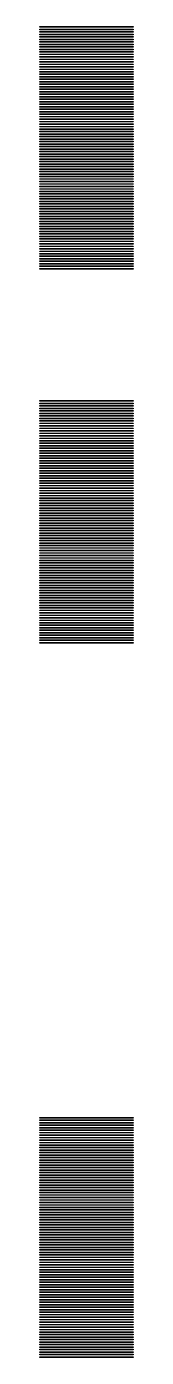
# Model space of a CAD drawing. Extents: x -18 to 83, y -18 to 83.
# Drawn here: x 5.25 to 6.75, y 7.09 to 28.45 of the extents above; entities that cross this region are included whole.
import ezdxf

# ---------------------------------------------------------------- set-up
doc = ezdxf.new("R2010")
doc.units = 0

msp = doc.modelspace()

# ---------------------------------------------------------------- linework, layer by layer
for p, q in [((5.25, 28.435), (5.25, 28.445)), ((5.25, 28.445), (6.75, 28.445)), ((6.75, 28.435), (5.25, 28.435)), ((5.25, 28.395), (5.25, 28.405)), ((5.25, 28.405), (6.75, 28.405)), ((6.75, 28.445), (6.75, 28.435)), ((6.75, 28.405), (6.75, 28.395)), ((6.75, 28.395), (5.25, 28.395)), ((5.25, 28.355), (5.25, 28.365)), ((5.25, 28.365), (6.75, 28.365)), ((6.75, 28.355), (5.25, 28.355)), ((5.25, 28.315), (5.25, 28.325)), ((5.25, 28.325), (6.75, 28.325)), ((6.75, 28.315), (5.25, 28.315)), ((5.25, 28.275), (5.25, 28.285)), ((5.25, 28.285), (6.75, 28.285)), ((6.75, 28.275), (5.25, 28.275)), ((5.25, 28.235), (5.25, 28.245)), ((5.25, 28.245), (6.75, 28.245)), ((6.75, 28.235), (5.25, 28.235)), ((5.25, 28.195), (5.25, 28.205)), ((5.25, 28.205), (6.75, 28.205)), ((6.75, 28.195), (5.25, 28.195)), ((6.75, 28.365), (6.75, 28.355)), ((6.75, 28.325), (6.75, 28.315)), ((6.75, 28.285), (6.75, 28.275)), ((6.75, 28.245), (6.75, 28.235)), ((6.75, 28.205), (6.75, 28.195)), ((5.25, 28.155), (5.25, 28.165)), ((5.25, 28.165), (6.75, 28.165)), ((6.75, 28.155), (5.25, 28.155)), ((5.25, 28.115), (5.25, 28.125)), ((5.25, 28.125), (6.75, 28.125)), ((6.75, 28.115), (5.25, 28.115)), ((5.25, 28.075), (5.25, 28.085)), ((5.25, 28.085), (6.75, 28.085)), ((6.75, 28.075), (5.25, 28.075)), ((5.25, 28.035), (5.25, 28.045)), ((5.25, 28.045), (6.75, 28.045)), ((6.75, 28.035), (5.25, 28.035)), ((5.25, 27.995), (5.25, 28.005)), ((5.25, 28.005), (6.75, 28.005)), ((6.75, 27.995), (5.25, 27.995)), ((6.75, 28.165), (6.75, 28.155)), ((6.75, 28.125), (6.75, 28.115)), ((6.75, 28.085), (6.75, 28.075)), ((6.75, 28.045), (6.75, 28.035)), ((6.75, 28.005), (6.75, 27.995)), ((5.25, 27.955), (5.25, 27.965)), ((5.25, 27.965), (6.75, 27.965)), ((6.75, 27.955), (5.25, 27.955)), ((5.25, 27.915), (5.25, 27.925)), ((5.25, 27.925), (6.75, 27.925)), ((6.75, 27.915), (5.25, 27.915)), ((5.25, 27.875), (5.25, 27.885)), ((5.25, 27.885), (6.75, 27.885)), ((6.75, 27.875), (5.25, 27.875)), ((5.25, 27.835), (5.25, 27.845)), ((5.25, 27.845), (6.75, 27.845)), ((6.75, 27.835), (5.25, 27.835)), ((5.25, 27.795), (5.25, 27.805)), ((5.25, 27.805), (6.75, 27.805)), ((6.75, 27.795), (5.25, 27.795)), ((5.25, 27.755), (5.25, 27.765)), ((5.25, 27.765), (6.75, 27.765)), ((6.75, 27.965), (6.75, 27.955)), ((6.75, 27.925), (6.75, 27.915)), ((6.75, 27.885), (6.75, 27.875)), ((6.75, 27.845), (6.75, 27.835)), ((6.75, 27.805), (6.75, 27.795)), ((6.75, 27.765), (6.75, 27.755)), ((6.75, 27.755), (5.25, 27.755)), ((5.25, 27.715), (5.25, 27.725)), ((5.25, 27.725), (6.75, 27.725)), ((6.75, 27.715), (5.25, 27.715)), ((5.25, 27.675), (5.25, 27.685)), ((5.25, 27.685), (6.75, 27.685)), ((6.75, 27.675), (5.25, 27.675)), ((5.25, 27.635), (5.25, 27.645)), ((5.25, 27.645), (6.75, 27.645)), ((6.75, 27.635), (5.25, 27.635)), ((5.25, 27.595), (5.25, 27.605)), ((5.25, 27.605), (6.75, 27.605)), ((6.75, 27.595), (5.25, 27.595)), ((5.25, 27.555), (5.25, 27.565)), ((5.25, 27.565), (6.75, 27.565)), ((6.75, 27.555), (5.25, 27.555)), ((6.75, 27.725), (6.75, 27.715)), ((6.75, 27.685), (6.75, 27.675)), ((6.75, 27.645), (6.75, 27.635)), ((6.75, 27.605), (6.75, 27.595)), ((6.75, 27.565), (6.75, 27.555)), ((5.25, 27.515), (5.25, 27.525)), ((5.25, 27.525), (6.75, 27.525)), ((6.75, 27.515), (5.25, 27.515)), ((5.25, 27.475), (5.25, 27.485)), ((5.25, 27.485), (6.75, 27.485)), ((6.75, 27.475), (5.25, 27.475)), ((5.25, 27.435), (5.25, 27.445)), ((5.25, 27.445), (6.75, 27.445)), ((6.75, 27.435), (5.25, 27.435)), ((5.25, 27.395), (5.25, 27.405)), ((5.25, 27.405), (6.75, 27.405)), ((6.75, 27.395), (5.25, 27.395)), ((5.25, 27.355), (5.25, 27.365)), ((5.25, 27.365), (6.75, 27.365)), ((6.75, 27.355), (5.25, 27.355)), ((6.75, 27.525), (6.75, 27.515)), ((6.75, 27.485), (6.75, 27.475)), ((6.75, 27.445), (6.75, 27.435)), ((6.75, 27.405), (6.75, 27.395)), ((6.75, 27.365), (6.75, 27.355)), ((5.25, 27.315), (5.25, 27.325)), ((5.25, 27.325), (6.75, 27.325)), ((6.75, 27.315), (5.25, 27.315)), ((5.25, 27.275), (5.25, 27.285)), ((5.25, 27.285), (6.75, 27.285)), ((6.75, 27.275), (5.25, 27.275)), ((5.25, 27.235), (5.25, 27.245)), ((5.25, 27.245), (6.75, 27.245)), ((6.75, 27.235), (5.25, 27.235)), ((5.25, 27.195), (5.25, 27.205)), ((5.25, 27.205), (6.75, 27.205)), ((6.75, 27.195), (5.25, 27.195)), ((5.25, 27.155), (5.25, 27.165)), ((5.25, 27.165), (6.75, 27.165)), ((6.75, 27.155), (5.25, 27.155)), ((5.25, 27.115), (5.25, 27.125)), ((5.25, 27.125), (6.75, 27.125)), ((6.75, 27.115), (5.25, 27.115)), ((6.75, 27.325), (6.75, 27.315)), ((6.75, 27.285), (6.75, 27.275)), ((6.75, 27.245), (6.75, 27.235)), ((6.75, 27.205), (6.75, 27.195)), ((6.75, 27.165), (6.75, 27.155)), ((6.75, 27.125), (6.75, 27.115)), ((5.25, 27.075), (5.25, 27.085)), ((5.25, 27.085), (6.75, 27.085)), ((6.75, 27.075), (5.25, 27.075)), ((5.25, 27.035), (5.25, 27.045)), ((5.25, 27.045), (6.75, 27.045)), ((6.75, 27.035), (5.25, 27.035)), ((5.25, 26.995), (5.25, 27.005)), ((5.25, 27.005), (6.75, 27.005)), ((6.75, 26.995), (5.25, 26.995)), ((5.25, 26.955), (5.25, 26.965)), ((5.25, 26.965), (6.75, 26.965)), ((6.75, 26.955), (5.25, 26.955)), ((5.25, 26.915), (5.25, 26.925)), ((5.25, 26.925), (6.75, 26.925)), ((6.75, 26.915), (5.25, 26.915)), ((6.75, 27.085), (6.75, 27.075)), ((6.75, 27.045), (6.75, 27.035)), ((6.75, 27.005), (6.75, 26.995)), ((6.75, 26.965), (6.75, 26.955)), ((6.75, 26.925), (6.75, 26.915)), ((5.25, 26.875), (5.25, 26.885)), ((5.25, 26.885), (6.75, 26.885)), ((6.75, 26.875), (5.25, 26.875)), ((5.25, 26.835), (5.25, 26.845)), ((5.25, 26.845), (6.75, 26.845)), ((6.75, 26.835), (5.25, 26.835)), ((5.25, 26.795), (5.25, 26.805)), ((5.25, 26.805), (6.75, 26.805)), ((6.75, 26.795), (5.25, 26.795)), ((5.25, 26.755), (5.25, 26.765)), ((5.25, 26.765), (6.75, 26.765)), ((6.75, 26.755), (5.25, 26.755)), ((5.25, 26.715), (5.25, 26.725)), ((5.25, 26.725), (6.75, 26.725)), ((6.75, 26.715), (5.25, 26.715)), ((6.75, 26.885), (6.75, 26.875)), ((6.75, 26.845), (6.75, 26.835)), ((6.75, 26.805), (6.75, 26.795)), ((6.75, 26.765), (6.75, 26.755)), ((6.75, 26.725), (6.75, 26.715)), ((5.25, 26.675), (5.25, 26.685)), ((5.25, 26.685), (6.75, 26.685)), ((6.75, 26.675), (5.25, 26.675)), ((5.25, 26.635), (5.25, 26.645)), ((5.25, 26.645), (6.75, 26.645)), ((6.75, 26.635), (5.25, 26.635)), ((5.25, 26.595), (5.25, 26.605)), ((5.25, 26.605), (6.75, 26.605)), ((6.75, 26.595), (5.25, 26.595)), ((5.25, 26.555), (5.25, 26.565)), ((5.25, 26.565), (6.75, 26.565)), ((6.75, 26.555), (5.25, 26.555)), ((5.25, 26.515), (5.25, 26.525)), ((5.25, 26.525), (6.75, 26.525)), ((6.75, 26.515), (5.25, 26.515)), ((5.25, 26.475), (5.25, 26.485)), ((5.25, 26.485), (6.75, 26.485)), ((6.75, 26.475), (5.25, 26.475)), ((6.75, 26.685), (6.75, 26.675)), ((6.75, 26.645), (6.75, 26.635)), ((6.75, 26.605), (6.75, 26.595)), ((6.75, 26.565), (6.75, 26.555)), ((6.75, 26.525), (6.75, 26.515)), ((6.75, 26.485), (6.75, 26.475)), ((5.25, 26.435), (5.25, 26.445)), ((5.25, 26.445), (6.75, 26.445)), ((6.75, 26.435), (5.25, 26.435)), ((5.25, 26.395), (5.25, 26.405)), ((5.25, 26.405), (6.75, 26.405)), ((6.75, 26.395), (5.25, 26.395)), ((5.25, 26.355), (5.25, 26.365)), ((5.25, 26.365), (6.75, 26.365)), ((6.75, 26.355), (5.25, 26.355)), ((5.25, 26.315), (5.25, 26.325)), ((5.25, 26.325), (6.75, 26.325)), ((6.75, 26.315), (5.25, 26.315)), ((5.25, 26.275), (5.25, 26.285)), ((5.25, 26.285), (6.75, 26.285)), ((6.75, 26.275), (5.25, 26.275)), ((6.75, 26.445), (6.75, 26.435)), ((6.75, 26.405), (6.75, 26.395)), ((6.75, 26.365), (6.75, 26.355)), ((6.75, 26.325), (6.75, 26.315)), ((6.75, 26.285), (6.75, 26.275)), ((5.25, 26.235), (5.25, 26.245)), ((5.25, 26.245), (6.75, 26.245)), ((6.75, 26.235), (5.25, 26.235)), ((5.25, 26.195), (5.25, 26.205)), ((5.25, 26.205), (6.75, 26.205)), ((6.75, 26.195), (5.25, 26.195)), ((5.25, 26.155), (5.25, 26.165)), ((5.25, 26.165), (6.75, 26.165)), ((6.75, 26.155), (5.25, 26.155)), ((5.25, 26.115), (5.25, 26.125)), ((5.25, 26.125), (6.75, 26.125)), ((6.75, 26.115), (5.25, 26.115)), ((5.25, 26.075), (5.25, 26.085)), ((5.25, 26.085), (6.75, 26.085)), ((6.75, 26.075), (5.25, 26.075)), ((6.75, 26.245), (6.75, 26.235)), ((6.75, 26.205), (6.75, 26.195)), ((6.75, 26.165), (6.75, 26.155)), ((6.75, 26.125), (6.75, 26.115)), ((6.75, 26.085), (6.75, 26.075)), ((5.25, 26.035), (5.25, 26.045)), ((5.25, 26.045), (6.75, 26.045)), ((6.75, 26.035), (5.25, 26.035)), ((5.25, 25.995), (5.25, 26.005)), ((5.25, 26.005), (6.75, 26.005)), ((6.75, 25.995), (5.25, 25.995)), ((5.25, 25.955), (5.25, 25.965)), ((5.25, 25.965), (6.75, 25.965)), ((6.75, 25.955), (5.25, 25.955)), ((5.25, 25.915), (5.25, 25.925)), ((5.25, 25.925), (6.75, 25.925)), ((6.75, 25.915), (5.25, 25.915)), ((5.25, 25.875), (5.25, 25.885)), ((5.25, 25.885), (6.75, 25.885)), ((6.75, 25.875), (5.25, 25.875)), ((5.25, 25.835), (5.25, 25.845)), ((5.25, 25.845), (6.75, 25.845)), ((6.75, 25.835), (5.25, 25.835)), ((6.75, 26.045), (6.75, 26.035)), ((6.75, 26.005), (6.75, 25.995)), ((6.75, 25.965), (6.75, 25.955)), ((6.75, 25.925), (6.75, 25.915)), ((6.75, 25.885), (6.75, 25.875)), ((6.75, 25.845), (6.75, 25.835)), ((5.25, 25.795), (5.25, 25.805)), ((5.25, 25.805), (6.75, 25.805)), ((6.75, 25.795), (5.25, 25.795)), ((5.25, 25.755), (5.25, 25.765)), ((5.25, 25.765), (6.75, 25.765)), ((6.75, 25.755), (5.25, 25.755)), ((5.25, 25.715), (5.25, 25.725)), ((5.25, 25.725), (6.75, 25.725)), ((6.75, 25.715), (5.25, 25.715)), ((5.25, 25.675), (5.25, 25.685)), ((5.25, 25.685), (6.75, 25.685)), ((6.75, 25.675), (5.25, 25.675)), ((5.25, 25.635), (5.25, 25.645)), ((5.25, 25.645), (6.75, 25.645)), ((6.75, 25.635), (5.25, 25.635)), ((6.75, 25.805), (6.75, 25.795)), ((6.75, 25.765), (6.75, 25.755)), ((6.75, 25.725), (6.75, 25.715)), ((6.75, 25.685), (6.75, 25.675)), ((6.75, 25.645), (6.75, 25.635)), ((5.25, 25.595), (5.25, 25.605)), ((5.25, 25.605), (6.75, 25.605)), ((6.75, 25.595), (5.25, 25.595)), ((5.25, 25.555), (5.25, 25.565)), ((5.25, 25.565), (6.75, 25.565)), ((6.75, 25.555), (5.25, 25.555)), ((5.25, 25.515), (5.25, 25.525)), ((5.25, 25.525), (6.75, 25.525)), ((6.75, 25.515), (5.25, 25.515)), ((5.25, 25.475), (5.25, 25.485)), ((5.25, 25.485), (6.75, 25.485)), ((6.75, 25.475), (5.25, 25.475)), ((5.25, 25.435), (5.25, 25.445)), ((5.25, 25.445), (6.75, 25.445)), ((6.75, 25.435), (5.25, 25.435)), ((6.75, 25.605), (6.75, 25.595)), ((6.75, 25.565), (6.75, 25.555)), ((6.75, 25.525), (6.75, 25.515)), ((6.75, 25.485), (6.75, 25.475)), ((6.75, 25.445), (6.75, 25.435)), ((5.25, 25.395), (5.25, 25.405)), ((5.25, 25.405), (6.75, 25.405)), ((6.75, 25.395), (5.25, 25.395)), ((5.25, 25.355), (5.25, 25.365)), ((5.25, 25.365), (6.75, 25.365)), ((6.75, 25.355), (5.25, 25.355)), ((5.25, 25.315), (5.25, 25.325)), ((5.25, 25.325), (6.75, 25.325)), ((6.75, 25.315), (5.25, 25.315)), ((5.25, 25.275), (5.25, 25.285)), ((5.25, 25.285), (6.75, 25.285)), ((6.75, 25.275), (5.25, 25.275)), ((5.25, 25.235), (5.25, 25.245)), ((5.25, 25.245), (6.75, 25.245)), ((6.75, 25.235), (5.25, 25.235)), ((5.25, 25.195), (5.25, 25.205)), ((5.25, 25.205), (6.75, 25.205)), ((6.75, 25.195), (5.25, 25.195)), ((6.75, 25.405), (6.75, 25.395)), ((6.75, 25.365), (6.75, 25.355)), ((6.75, 25.325), (6.75, 25.315)), ((6.75, 25.285), (6.75, 25.275)), ((6.75, 25.245), (6.75, 25.235)), ((6.75, 25.205), (6.75, 25.195)), ((5.25, 25.155), (5.25, 25.165)), ((5.25, 25.165), (6.75, 25.165)), ((6.75, 25.155), (5.25, 25.155)), ((5.25, 25.115), (5.25, 25.125)), ((5.25, 25.125), (6.75, 25.125)), ((6.75, 25.115), (5.25, 25.115)), ((5.25, 25.075), (5.25, 25.085)), ((5.25, 25.085), (6.75, 25.085)), ((6.75, 25.075), (5.25, 25.075)), ((5.25, 25.035), (5.25, 25.045)), ((5.25, 25.045), (6.75, 25.045)), ((6.75, 25.035), (5.25, 25.035)), ((5.25, 24.995), (5.25, 25.005)), ((5.25, 25.005), (6.75, 25.005)), ((6.75, 24.995), (5.25, 24.995)), ((6.75, 25.165), (6.75, 25.155)), ((6.75, 25.125), (6.75, 25.115)), ((6.75, 25.085), (6.75, 25.075)), ((6.75, 25.045), (6.75, 25.035)), ((6.75, 25.005), (6.75, 24.995)), ((5.25, 24.955), (5.25, 24.965)), ((5.25, 24.965), (6.75, 24.965)), ((6.75, 24.955), (5.25, 24.955)), ((5.25, 24.915), (5.25, 24.925)), ((5.25, 24.925), (6.75, 24.925)), ((6.75, 24.915), (5.25, 24.915)), ((5.25, 24.875), (5.25, 24.885)), ((5.25, 24.885), (6.75, 24.885)), ((6.75, 24.875), (5.25, 24.875)), ((5.25, 24.835), (5.25, 24.845)), ((5.25, 24.845), (6.75, 24.845)), ((6.75, 24.835), (5.25, 24.835)), ((5.25, 24.795), (5.25, 24.805)), ((5.25, 24.805), (6.75, 24.805)), ((6.75, 24.795), (5.25, 24.795)), ((6.75, 24.965), (6.75, 24.955)), ((6.75, 24.925), (6.75, 24.915)), ((6.75, 24.885), (6.75, 24.875)), ((6.75, 24.845), (6.75, 24.835)), ((6.75, 24.805), (6.75, 24.795)), ((5.25, 24.755), (5.25, 24.765)), ((5.25, 24.765), (6.75, 24.765)), ((6.75, 24.755), (5.25, 24.755)), ((5.25, 24.715), (5.25, 24.725)), ((5.25, 24.725), (6.75, 24.725)), ((6.75, 24.715), (5.25, 24.715)), ((5.25, 24.675), (5.25, 24.685)), ((5.25, 24.685), (6.75, 24.685)), ((6.75, 24.675), (5.25, 24.675)), ((5.25, 24.635), (5.25, 24.645)), ((5.25, 24.645), (6.75, 24.645)), ((6.75, 24.635), (5.25, 24.635)), ((5.25, 24.595), (5.25, 24.605)), ((5.25, 24.605), (6.75, 24.605)), ((6.75, 24.595), (5.25, 24.595)), ((5.25, 24.555), (5.25, 24.565)), ((5.25, 24.565), (6.75, 24.565)), ((6.75, 24.555), (5.25, 24.555)), ((6.75, 24.765), (6.75, 24.755)), ((6.75, 24.725), (6.75, 24.715)), ((6.75, 24.685), (6.75, 24.675)), ((6.75, 24.645), (6.75, 24.635)), ((6.75, 24.605), (6.75, 24.595)), ((6.75, 24.565), (6.75, 24.555)), ((5.25, 22.435), (5.25, 22.445)), ((5.25, 22.445), (6.75, 22.445)), ((6.75, 22.435), (5.25, 22.435)), ((6.75, 22.445), (6.75, 22.435)), ((5.25, 22.395), (5.25, 22.405)), ((5.25, 22.405), (6.75, 22.405)), ((6.75, 22.395), (5.25, 22.395)), ((5.25, 22.355), (5.25, 22.365)), ((5.25, 22.365), (6.75, 22.365)), ((6.75, 22.355), (5.25, 22.355)), ((5.25, 22.315), (5.25, 22.325)), ((5.25, 22.325), (6.75, 22.325)), ((6.75, 22.315), (5.25, 22.315)), ((5.25, 22.275), (5.25, 22.285)), ((5.25, 22.285), (6.75, 22.285)), ((6.75, 22.275), (5.25, 22.275)), ((5.25, 22.235), (5.25, 22.245)), ((5.25, 22.245), (6.75, 22.245)), ((6.75, 22.235), (5.25, 22.235)), ((5.25, 22.195), (5.25, 22.205)), ((5.25, 22.205), (6.75, 22.205)), ((6.75, 22.405), (6.75, 22.395)), ((6.75, 22.365), (6.75, 22.355)), ((6.75, 22.325), (6.75, 22.315)), ((6.75, 22.285), (6.75, 22.275)), ((6.75, 22.245), (6.75, 22.235)), ((6.75, 22.205), (6.75, 22.195)), ((6.75, 22.195), (5.25, 22.195)), ((5.25, 22.155), (5.25, 22.165)), ((5.25, 22.165), (6.75, 22.165)), ((6.75, 22.155), (5.25, 22.155)), ((5.25, 22.115), (5.25, 22.125)), ((5.25, 22.125), (6.75, 22.125)), ((6.75, 22.115), (5.25, 22.115)), ((5.25, 22.075), (5.25, 22.085)), ((5.25, 22.085), (6.75, 22.085)), ((6.75, 22.075), (5.25, 22.075)), ((5.25, 22.035), (5.25, 22.045)), ((5.25, 22.045), (6.75, 22.045)), ((6.75, 22.035), (5.25, 22.035)), ((5.25, 21.995), (5.25, 22.005)), ((5.25, 22.005), (6.75, 22.005)), ((6.75, 21.995), (5.25, 21.995)), ((6.75, 22.165), (6.75, 22.155)), ((6.75, 22.125), (6.75, 22.115)), ((6.75, 22.085), (6.75, 22.075)), ((6.75, 22.045), (6.75, 22.035)), ((6.75, 22.005), (6.75, 21.995)), ((5.25, 21.955), (5.25, 21.965)), ((5.25, 21.965), (6.75, 21.965)), ((6.75, 21.955), (5.25, 21.955)), ((5.25, 21.915), (5.25, 21.925)), ((5.25, 21.925), (6.75, 21.925)), ((6.75, 21.915), (5.25, 21.915)), ((5.25, 21.875), (5.25, 21.885)), ((5.25, 21.885), (6.75, 21.885)), ((6.75, 21.875), (5.25, 21.875)), ((5.25, 21.835), (5.25, 21.845)), ((5.25, 21.845), (6.75, 21.845)), ((6.75, 21.835), (5.25, 21.835)), ((5.25, 21.795), (5.25, 21.805)), ((5.25, 21.805), (6.75, 21.805)), ((6.75, 21.795), (5.25, 21.795)), ((6.75, 21.965), (6.75, 21.955)), ((6.75, 21.925), (6.75, 21.915)), ((6.75, 21.885), (6.75, 21.875)), ((6.75, 21.845), (6.75, 21.835)), ((6.75, 21.805), (6.75, 21.795)), ((5.25, 21.755), (5.25, 21.765)), ((5.25, 21.765), (6.75, 21.765)), ((6.75, 21.755), (5.25, 21.755)), ((5.25, 21.715), (5.25, 21.725)), ((5.25, 21.725), (6.75, 21.725)), ((6.75, 21.715), (5.25, 21.715)), ((5.25, 21.675), (5.25, 21.685)), ((5.25, 21.685), (6.75, 21.685)), ((6.75, 21.675), (5.25, 21.675)), ((5.25, 21.635), (5.25, 21.645)), ((5.25, 21.645), (6.75, 21.645)), ((6.75, 21.635), (5.25, 21.635)), ((5.25, 21.595), (5.25, 21.605)), ((5.25, 21.605), (6.75, 21.605)), ((6.75, 21.595), (5.25, 21.595)), ((5.25, 21.555), (5.25, 21.565)), ((5.25, 21.565), (6.75, 21.565)), ((6.75, 21.765), (6.75, 21.755)), ((6.75, 21.725), (6.75, 21.715)), ((6.75, 21.685), (6.75, 21.675)), ((6.75, 21.645), (6.75, 21.635)), ((6.75, 21.605), (6.75, 21.595)), ((6.75, 21.565), (6.75, 21.555)), ((6.75, 21.555), (5.25, 21.555)), ((5.25, 21.515), (5.25, 21.525)), ((5.25, 21.525), (6.75, 21.525)), ((6.75, 21.515), (5.25, 21.515)), ((5.25, 21.475), (5.25, 21.485)), ((5.25, 21.485), (6.75, 21.485)), ((6.75, 21.475), (5.25, 21.475)), ((5.25, 21.435), (5.25, 21.445)), ((5.25, 21.445), (6.75, 21.445)), ((6.75, 21.435), (5.25, 21.435)), ((5.25, 21.395), (5.25, 21.405)), ((5.25, 21.405), (6.75, 21.405)), ((6.75, 21.395), (5.25, 21.395)), ((5.25, 21.355), (5.25, 21.365)), ((5.25, 21.365), (6.75, 21.365)), ((6.75, 21.355), (5.25, 21.355)), ((6.75, 21.525), (6.75, 21.515)), ((6.75, 21.485), (6.75, 21.475)), ((6.75, 21.445), (6.75, 21.435)), ((6.75, 21.405), (6.75, 21.395)), ((6.75, 21.365), (6.75, 21.355)), ((5.25, 21.315), (5.25, 21.325)), ((5.25, 21.325), (6.75, 21.325)), ((6.75, 21.315), (5.25, 21.315)), ((5.25, 21.275), (5.25, 21.285)), ((5.25, 21.285), (6.75, 21.285)), ((6.75, 21.275), (5.25, 21.275)), ((5.25, 21.235), (5.25, 21.245)), ((5.25, 21.245), (6.75, 21.245)), ((6.75, 21.235), (5.25, 21.235)), ((5.25, 21.195), (5.25, 21.205)), ((5.25, 21.205), (6.75, 21.205)), ((6.75, 21.195), (5.25, 21.195)), ((5.25, 21.155), (5.25, 21.165)), ((5.25, 21.165), (6.75, 21.165)), ((6.75, 21.155), (5.25, 21.155)), ((6.75, 21.325), (6.75, 21.315)), ((6.75, 21.285), (6.75, 21.275)), ((6.75, 21.245), (6.75, 21.235)), ((6.75, 21.205), (6.75, 21.195)), ((6.75, 21.165), (6.75, 21.155)), ((5.25, 21.115), (5.25, 21.125)), ((5.25, 21.125), (6.75, 21.125)), ((6.75, 21.115), (5.25, 21.115)), ((5.25, 21.075), (5.25, 21.085)), ((5.25, 21.085), (6.75, 21.085)), ((6.75, 21.075), (5.25, 21.075)), ((5.25, 21.035), (5.25, 21.045)), ((5.25, 21.045), (6.75, 21.045)), ((6.75, 21.035), (5.25, 21.035)), ((5.25, 20.995), (5.25, 21.005)), ((5.25, 21.005), (6.75, 21.005)), ((6.75, 20.995), (5.25, 20.995)), ((5.25, 20.955), (5.25, 20.965)), ((5.25, 20.965), (6.75, 20.965)), ((6.75, 20.955), (5.25, 20.955)), ((5.25, 20.915), (5.25, 20.925)), ((5.25, 20.925), (6.75, 20.925)), ((6.75, 21.125), (6.75, 21.115)), ((6.75, 21.085), (6.75, 21.075)), ((6.75, 21.045), (6.75, 21.035)), ((6.75, 21.005), (6.75, 20.995)), ((6.75, 20.965), (6.75, 20.955)), ((6.75, 20.925), (6.75, 20.915)), ((6.75, 20.915), (5.25, 20.915)), ((5.25, 20.875), (5.25, 20.885)), ((5.25, 20.885), (6.75, 20.885)), ((6.75, 20.875), (5.25, 20.875)), ((5.25, 20.835), (5.25, 20.845)), ((5.25, 20.845), (6.75, 20.845)), ((6.75, 20.835), (5.25, 20.835)), ((5.25, 20.795), (5.25, 20.805)), ((5.25, 20.805), (6.75, 20.805)), ((6.75, 20.795), (5.25, 20.795)), ((5.25, 20.755), (5.25, 20.765)), ((5.25, 20.765), (6.75, 20.765)), ((6.75, 20.755), (5.25, 20.755)), ((5.25, 20.715), (5.25, 20.725)), ((5.25, 20.725), (6.75, 20.725)), ((6.75, 20.715), (5.25, 20.715)), ((6.75, 20.885), (6.75, 20.875)), ((6.75, 20.845), (6.75, 20.835)), ((6.75, 20.805), (6.75, 20.795)), ((6.75, 20.765), (6.75, 20.755)), ((6.75, 20.725), (6.75, 20.715)), ((5.25, 20.675), (5.25, 20.685)), ((5.25, 20.685), (6.75, 20.685)), ((6.75, 20.675), (5.25, 20.675)), ((5.25, 20.635), (5.25, 20.645)), ((5.25, 20.645), (6.75, 20.645)), ((6.75, 20.635), (5.25, 20.635)), ((5.25, 20.595), (5.25, 20.605)), ((5.25, 20.605), (6.75, 20.605)), ((6.75, 20.595), (5.25, 20.595)), ((5.25, 20.555), (5.25, 20.565)), ((5.25, 20.565), (6.75, 20.565)), ((6.75, 20.555), (5.25, 20.555)), ((5.25, 20.515), (5.25, 20.525)), ((5.25, 20.525), (6.75, 20.525)), ((6.75, 20.515), (5.25, 20.515)), ((6.75, 20.685), (6.75, 20.675)), ((6.75, 20.645), (6.75, 20.635)), ((6.75, 20.605), (6.75, 20.595)), ((6.75, 20.565), (6.75, 20.555)), ((6.75, 20.525), (6.75, 20.515)), ((5.25, 20.475), (5.25, 20.485)), ((5.25, 20.485), (6.75, 20.485)), ((6.75, 20.475), (5.25, 20.475)), ((5.25, 20.435), (5.25, 20.445)), ((5.25, 20.445), (6.75, 20.445)), ((6.75, 20.435), (5.25, 20.435)), ((5.25, 20.395), (5.25, 20.405)), ((5.25, 20.405), (6.75, 20.405)), ((6.75, 20.395), (5.25, 20.395)), ((5.25, 20.355), (5.25, 20.365)), ((5.25, 20.365), (6.75, 20.365)), ((6.75, 20.355), (5.25, 20.355)), ((5.25, 20.315), (5.25, 20.325)), ((5.25, 20.325), (6.75, 20.325)), ((6.75, 20.315), (5.25, 20.315)), ((5.25, 20.275), (5.25, 20.285)), ((5.25, 20.285), (6.75, 20.285)), ((6.75, 20.485), (6.75, 20.475)), ((6.75, 20.445), (6.75, 20.435)), ((6.75, 20.405), (6.75, 20.395)), ((6.75, 20.365), (6.75, 20.355)), ((6.75, 20.325), (6.75, 20.315)), ((6.75, 20.285), (6.75, 20.275)), ((6.75, 20.275), (5.25, 20.275)), ((5.25, 20.235), (5.25, 20.245)), ((5.25, 20.245), (6.75, 20.245)), ((6.75, 20.235), (5.25, 20.235)), ((5.25, 20.195), (5.25, 20.205)), ((5.25, 20.205), (6.75, 20.205)), ((6.75, 20.195), (5.25, 20.195)), ((5.25, 20.155), (5.25, 20.165)), ((5.25, 20.165), (6.75, 20.165)), ((6.75, 20.155), (5.25, 20.155)), ((5.25, 20.115), (5.25, 20.125)), ((5.25, 20.125), (6.75, 20.125)), ((6.75, 20.115), (5.25, 20.115)), ((5.25, 20.075), (5.25, 20.085)), ((5.25, 20.085), (6.75, 20.085)), ((6.75, 20.075), (5.25, 20.075)), ((6.75, 20.245), (6.75, 20.235)), ((6.75, 20.205), (6.75, 20.195)), ((6.75, 20.165), (6.75, 20.155)), ((6.75, 20.125), (6.75, 20.115)), ((6.75, 20.085), (6.75, 20.075)), ((5.25, 20.035), (5.25, 20.045)), ((5.25, 20.045), (6.75, 20.045)), ((6.75, 20.035), (5.25, 20.035)), ((5.25, 19.995), (5.25, 20.005)), ((5.25, 20.005), (6.75, 20.005)), ((6.75, 19.995), (5.25, 19.995)), ((5.25, 19.955), (5.25, 19.965)), ((5.25, 19.965), (6.75, 19.965)), ((6.75, 19.955), (5.25, 19.955)), ((5.25, 19.915), (5.25, 19.925)), ((5.25, 19.925), (6.75, 19.925)), ((6.75, 19.915), (5.25, 19.915)), ((5.25, 19.875), (5.25, 19.885)), ((5.25, 19.885), (6.75, 19.885)), ((6.75, 19.875), (5.25, 19.875)), ((6.75, 20.045), (6.75, 20.035)), ((6.75, 20.005), (6.75, 19.995)), ((6.75, 19.965), (6.75, 19.955)), ((6.75, 19.925), (6.75, 19.915)), ((6.75, 19.885), (6.75, 19.875)), ((5.25, 19.835), (5.25, 19.845)), ((5.25, 19.845), (6.75, 19.845)), ((6.75, 19.835), (5.25, 19.835)), ((5.25, 19.795), (5.25, 19.805)), ((5.25, 19.805), (6.75, 19.805)), ((6.75, 19.795), (5.25, 19.795)), ((5.25, 19.755), (5.25, 19.765)), ((5.25, 19.765), (6.75, 19.765)), ((6.75, 19.755), (5.25, 19.755)), ((5.25, 19.715), (5.25, 19.725)), ((5.25, 19.725), (6.75, 19.725)), ((6.75, 19.715), (5.25, 19.715)), ((5.25, 19.675), (5.25, 19.685)), ((5.25, 19.685), (6.75, 19.685)), ((6.75, 19.675), (5.25, 19.675)), ((5.25, 19.635), (5.25, 19.645)), ((5.25, 19.645), (6.75, 19.645)), ((6.75, 19.845), (6.75, 19.835)), ((6.75, 19.805), (6.75, 19.795)), ((6.75, 19.765), (6.75, 19.755)), ((6.75, 19.725), (6.75, 19.715)), ((6.75, 19.685), (6.75, 19.675)), ((6.75, 19.645), (6.75, 19.635)), ((6.75, 19.635), (5.25, 19.635)), ((5.25, 19.595), (5.25, 19.605)), ((5.25, 19.605), (6.75, 19.605)), ((6.75, 19.595), (5.25, 19.595)), ((5.25, 19.555), (5.25, 19.565)), ((5.25, 19.565), (6.75, 19.565)), ((6.75, 19.555), (5.25, 19.555)), ((5.25, 19.515), (5.25, 19.525)), ((5.25, 19.525), (6.75, 19.525)), ((6.75, 19.515), (5.25, 19.515)), ((5.25, 19.475), (5.25, 19.485)), ((5.25, 19.485), (6.75, 19.485)), ((6.75, 19.475), (5.25, 19.475)), ((5.25, 19.435), (5.25, 19.445)), ((5.25, 19.445), (6.75, 19.445)), ((6.75, 19.435), (5.25, 19.435)), ((6.75, 19.605), (6.75, 19.595)), ((6.75, 19.565), (6.75, 19.555)), ((6.75, 19.525), (6.75, 19.515)), ((6.75, 19.485), (6.75, 19.475)), ((6.75, 19.445), (6.75, 19.435)), ((5.25, 19.395), (5.25, 19.405)), ((5.25, 19.405), (6.75, 19.405)), ((6.75, 19.395), (5.25, 19.395)), ((5.25, 19.355), (5.25, 19.365)), ((5.25, 19.365), (6.75, 19.365)), ((6.75, 19.355), (5.25, 19.355)), ((5.25, 19.315), (5.25, 19.325)), ((5.25, 19.325), (6.75, 19.325)), ((6.75, 19.315), (5.25, 19.315)), ((5.25, 19.275), (5.25, 19.285)), ((5.25, 19.285), (6.75, 19.285)), ((6.75, 19.275), (5.25, 19.275)), ((5.25, 19.235), (5.25, 19.245)), ((5.25, 19.245), (6.75, 19.245)), ((6.75, 19.235), (5.25, 19.235)), ((6.75, 19.405), (6.75, 19.395)), ((6.75, 19.365), (6.75, 19.355)), ((6.75, 19.325), (6.75, 19.315)), ((6.75, 19.285), (6.75, 19.275)), ((6.75, 19.245), (6.75, 19.235)), ((5.25, 19.195), (5.25, 19.205)), ((5.25, 19.205), (6.75, 19.205)), ((6.75, 19.195), (5.25, 19.195)), ((5.25, 19.155), (5.25, 19.165)), ((5.25, 19.165), (6.75, 19.165)), ((6.75, 19.155), (5.25, 19.155)), ((5.25, 19.115), (5.25, 19.125)), ((5.25, 19.125), (6.75, 19.125)), ((6.75, 19.115), (5.25, 19.115)), ((5.25, 19.075), (5.25, 19.085)), ((5.25, 19.085), (6.75, 19.085)), ((6.75, 19.075), (5.25, 19.075)), ((5.25, 19.035), (5.25, 19.045)), ((5.25, 19.045), (6.75, 19.045)), ((6.75, 19.035), (5.25, 19.035)), ((5.25, 18.995), (5.25, 19.005)), ((5.25, 19.005), (6.75, 19.005)), ((6.75, 19.205), (6.75, 19.195)), ((6.75, 19.165), (6.75, 19.155)), ((6.75, 19.125), (6.75, 19.115)), ((6.75, 19.085), (6.75, 19.075)), ((6.75, 19.045), (6.75, 19.035)), ((6.75, 19.005), (6.75, 18.995)), ((6.75, 18.995), (5.25, 18.995)), ((5.25, 18.955), (5.25, 18.965)), ((5.25, 18.965), (6.75, 18.965)), ((6.75, 18.955), (5.25, 18.955)), ((5.25, 18.915), (5.25, 18.925)), ((5.25, 18.925), (6.75, 18.925)), ((6.75, 18.915), (5.25, 18.915)), ((5.25, 18.875), (5.25, 18.885)), ((5.25, 18.885), (6.75, 18.885)), ((6.75, 18.875), (5.25, 18.875)), ((5.25, 18.835), (5.25, 18.845)), ((5.25, 18.845), (6.75, 18.845)), ((6.75, 18.835), (5.25, 18.835)), ((5.25, 18.795), (5.25, 18.805)), ((5.25, 18.805), (6.75, 18.805)), ((6.75, 18.795), (5.25, 18.795)), ((6.75, 18.965), (6.75, 18.955)), ((6.75, 18.925), (6.75, 18.915)), ((6.75, 18.885), (6.75, 18.875)), ((6.75, 18.845), (6.75, 18.835)), ((6.75, 18.805), (6.75, 18.795)), ((5.25, 18.755), (5.25, 18.765)), ((5.25, 18.765), (6.75, 18.765)), ((6.75, 18.755), (5.25, 18.755)), ((5.25, 18.715), (5.25, 18.725)), ((5.25, 18.725), (6.75, 18.725)), ((6.75, 18.715), (5.25, 18.715)), ((5.25, 18.675), (5.25, 18.685)), ((5.25, 18.685), (6.75, 18.685)), ((6.75, 18.675), (5.25, 18.675)), ((5.25, 18.635), (5.25, 18.645)), ((5.25, 18.645), (6.75, 18.645)), ((6.75, 18.635), (5.25, 18.635)), ((5.25, 18.595), (5.25, 18.605)), ((5.25, 18.605), (6.75, 18.605)), ((6.75, 18.595), (5.25, 18.595)), ((6.75, 18.765), (6.75, 18.755)), ((6.75, 18.725), (6.75, 18.715)), ((6.75, 18.685), (6.75, 18.675)), ((6.75, 18.645), (6.75, 18.635)), ((6.75, 18.605), (6.75, 18.595)), ((5.25, 18.555), (5.25, 18.565)), ((5.25, 18.565), (6.75, 18.565)), ((6.75, 18.555), (5.25, 18.555)), ((6.75, 18.565), (6.75, 18.555)), ((5.25, 10.935), (5.25, 10.945)), ((5.25, 10.945), (6.75, 10.945)), ((6.75, 10.935), (5.25, 10.935)), ((5.25, 10.895), (5.25, 10.905)), ((5.25, 10.905), (6.75, 10.905)), ((6.75, 10.895), (5.25, 10.895)), ((6.75, 10.945), (6.75, 10.935)), ((6.75, 10.905), (6.75, 10.895)), ((5.25, 10.855), (5.25, 10.865)), ((5.25, 10.865), (6.75, 10.865)), ((6.75, 10.855), (5.25, 10.855)), ((5.25, 10.815), (5.25, 10.825)), ((5.25, 10.825), (6.75, 10.825)), ((6.75, 10.815), (5.25, 10.815)), ((5.25, 10.775), (5.25, 10.785)), ((5.25, 10.785), (6.75, 10.785)), ((6.75, 10.775), (5.25, 10.775)), ((5.25, 10.735), (5.25, 10.745)), ((5.25, 10.745), (6.75, 10.745)), ((6.75, 10.735), (5.25, 10.735)), ((5.25, 10.695), (5.25, 10.705)), ((5.25, 10.705), (6.75, 10.705)), ((6.75, 10.695), (5.25, 10.695)), ((6.75, 10.865), (6.75, 10.855)), ((6.75, 10.825), (6.75, 10.815)), ((6.75, 10.785), (6.75, 10.775)), ((6.75, 10.745), (6.75, 10.735)), ((6.75, 10.705), (6.75, 10.695)), ((5.25, 10.655), (5.25, 10.665)), ((5.25, 10.665), (6.75, 10.665)), ((6.75, 10.655), (5.25, 10.655)), ((5.25, 10.615), (5.25, 10.625)), ((5.25, 10.625), (6.75, 10.625)), ((6.75, 10.615), (5.25, 10.615)), ((5.25, 10.575), (5.25, 10.585)), ((5.25, 10.585), (6.75, 10.585)), ((6.75, 10.575), (5.25, 10.575)), ((5.25, 10.535), (5.25, 10.545)), ((5.25, 10.545), (6.75, 10.545)), ((6.75, 10.535), (5.25, 10.535)), ((5.25, 10.495), (5.25, 10.505)), ((5.25, 10.505), (6.75, 10.505)), ((6.75, 10.495), (5.25, 10.495)), ((5.25, 10.455), (5.25, 10.465)), ((5.25, 10.465), (6.75, 10.465)), ((6.75, 10.665), (6.75, 10.655)), ((6.75, 10.625), (6.75, 10.615)), ((6.75, 10.585), (6.75, 10.575)), ((6.75, 10.545), (6.75, 10.535)), ((6.75, 10.505), (6.75, 10.495)), ((6.75, 10.465), (6.75, 10.455)), ((6.75, 10.455), (5.25, 10.455)), ((5.25, 10.415), (5.25, 10.425)), ((5.25, 10.425), (6.75, 10.425)), ((6.75, 10.415), (5.25, 10.415)), ((5.25, 10.375), (5.25, 10.385)), ((5.25, 10.385), (6.75, 10.385)), ((6.75, 10.375), (5.25, 10.375)), ((5.25, 10.335), (5.25, 10.345)), ((5.25, 10.345), (6.75, 10.345)), ((6.75, 10.335), (5.25, 10.335)), ((5.25, 10.295), (5.25, 10.305)), ((5.25, 10.305), (6.75, 10.305)), ((6.75, 10.295), (5.25, 10.295)), ((5.25, 10.255), (5.25, 10.265)), ((5.25, 10.265), (6.75, 10.265)), ((6.75, 10.255), (5.25, 10.255)), ((6.75, 10.425), (6.75, 10.415)), ((6.75, 10.385), (6.75, 10.375)), ((6.75, 10.345), (6.75, 10.335)), ((6.75, 10.305), (6.75, 10.295)), ((6.75, 10.265), (6.75, 10.255)), ((5.25, 10.215), (5.25, 10.225)), ((5.25, 10.225), (6.75, 10.225)), ((6.75, 10.215), (5.25, 10.215)), ((5.25, 10.175), (5.25, 10.185)), ((5.25, 10.185), (6.75, 10.185)), ((6.75, 10.175), (5.25, 10.175)), ((5.25, 10.135), (5.25, 10.145)), ((5.25, 10.145), (6.75, 10.145)), ((6.75, 10.135), (5.25, 10.135)), ((5.25, 10.095), (5.25, 10.105)), ((5.25, 10.105), (6.75, 10.105)), ((6.75, 10.095), (5.25, 10.095)), ((5.25, 10.055), (5.25, 10.065)), ((5.25, 10.065), (6.75, 10.065)), ((6.75, 10.055), (5.25, 10.055)), ((6.75, 10.225), (6.75, 10.215)), ((6.75, 10.185), (6.75, 10.175)), ((6.75, 10.145), (6.75, 10.135)), ((6.75, 10.105), (6.75, 10.095)), ((6.75, 10.065), (6.75, 10.055)), ((5.25, 10.015), (5.25, 10.025)), ((5.25, 10.025), (6.75, 10.025)), ((6.75, 10.015), (5.25, 10.015)), ((5.25, 9.97499), (5.25, 9.98499)), ((5.25, 9.98499), (6.75, 9.98499)), ((6.75, 9.97499), (5.25, 9.97499)), ((5.25, 9.935), (5.25, 9.94499)), ((5.25, 9.94499), (6.75, 9.94499)), ((6.75, 9.935), (5.25, 9.935)), ((5.25, 9.89499), (5.25, 9.905)), ((5.25, 9.905), (6.75, 9.905)), ((6.75, 9.89499), (5.25, 9.89499)), ((5.25, 9.855), (5.25, 9.86499)), ((5.25, 9.86499), (6.75, 9.86499)), ((6.75, 9.855), (5.25, 9.855)), ((5.25, 9.81499), (5.25, 9.825)), ((5.25, 9.825), (6.75, 9.825)), ((6.75, 10.025), (6.75, 10.015)), ((6.75, 9.98499), (6.75, 9.97499)), ((6.75, 9.94499), (6.75, 9.935)), ((6.75, 9.905), (6.75, 9.89499)), ((6.75, 9.86499), (6.75, 9.855)), ((6.75, 9.825), (6.75, 9.81499)), ((6.75, 9.81499), (5.25, 9.81499)), ((5.25, 9.77499), (5.25, 9.78499)), ((5.25, 9.78499), (6.75, 9.78499)), ((6.75, 9.77499), (5.25, 9.77499)), ((5.25, 9.73499), (5.25, 9.745)), ((5.25, 9.745), (6.75, 9.745)), ((6.75, 9.73499), (5.25, 9.73499)), ((5.25, 9.69499), (5.25, 9.70499)), ((5.25, 9.70499), (6.75, 9.70499)), ((6.75, 9.69499), (5.25, 9.69499)), ((5.25, 9.655), (5.25, 9.66499)), ((5.25, 9.66499), (6.75, 9.66499)), ((6.75, 9.655), (5.25, 9.655)), ((5.25, 9.61499), (5.25, 9.625)), ((5.25, 9.625), (6.75, 9.625)), ((6.75, 9.61499), (5.25, 9.61499)), ((6.75, 9.78499), (6.75, 9.77499)), ((6.75, 9.745), (6.75, 9.73499)), ((6.75, 9.70499), (6.75, 9.69499)), ((6.75, 9.66499), (6.75, 9.655)), ((6.75, 9.625), (6.75, 9.61499)), ((5.25, 9.575), (5.25, 9.58499)), ((5.25, 9.58499), (6.75, 9.58499)), ((6.75, 9.575), (5.25, 9.575)), ((5.25, 9.53499), (5.25, 9.545)), ((5.25, 9.545), (6.75, 9.545)), ((6.75, 9.53499), (5.25, 9.53499)), ((5.25, 9.495), (5.25, 9.50499)), ((5.25, 9.50499), (6.75, 9.50499)), ((6.75, 9.495), (5.25, 9.495)), ((5.25, 9.45499), (5.25, 9.465)), ((5.25, 9.465), (6.75, 9.465)), ((6.75, 9.45499), (5.25, 9.45499)), ((5.25, 9.41499), (5.25, 9.42499)), ((5.25, 9.42499), (6.75, 9.42499)), ((6.75, 9.41499), (5.25, 9.41499)), ((6.75, 9.58499), (6.75, 9.575)), ((6.75, 9.545), (6.75, 9.53499)), ((6.75, 9.50499), (6.75, 9.495)), ((6.75, 9.465), (6.75, 9.45499)), ((6.75, 9.42499), (6.75, 9.41499)), ((5.25, 9.375), (5.25, 9.38499)), ((5.25, 9.38499), (6.75, 9.38499)), ((6.75, 9.375), (5.25, 9.375)), ((5.25, 9.33499), (5.25, 9.34499)), ((5.25, 9.34499), (6.75, 9.34499)), ((6.75, 9.33499), (5.25, 9.33499)), ((5.25, 9.295), (5.25, 9.30499)), ((5.25, 9.30499), (6.75, 9.30499)), ((6.75, 9.295), (5.25, 9.295)), ((5.25, 9.25499), (5.25, 9.265)), ((5.25, 9.265), (6.75, 9.265)), ((6.75, 9.25499), (5.25, 9.25499)), ((5.25, 9.215), (5.25, 9.22499)), ((5.25, 9.22499), (6.75, 9.22499)), ((6.75, 9.215), (5.25, 9.215)), ((5.25, 9.17499), (5.25, 9.185)), ((5.25, 9.185), (6.75, 9.185)), ((6.75, 9.38499), (6.75, 9.375)), ((6.75, 9.34499), (6.75, 9.33499)), ((6.75, 9.30499), (6.75, 9.295)), ((6.75, 9.265), (6.75, 9.25499)), ((6.75, 9.22499), (6.75, 9.215)), ((6.75, 9.185), (6.75, 9.17499)), ((6.75, 9.17499), (5.25, 9.17499)), ((5.25, 9.13499), (5.25, 9.14499)), ((5.25, 9.14499), (6.75, 9.14499)), ((6.75, 9.13499), (5.25, 9.13499)), ((5.25, 9.09499), (5.25, 9.105)), ((5.25, 9.105), (6.75, 9.105)), ((6.75, 9.09499), (5.25, 9.09499)), ((5.25, 9.05499), (5.25, 9.06499)), ((5.25, 9.06499), (6.75, 9.06499)), ((6.75, 9.05499), (5.25, 9.05499)), ((5.25, 9.015), (5.25, 9.02499)), ((5.25, 9.02499), (6.75, 9.02499)), ((6.75, 9.015), (5.25, 9.015)), ((5.25, 8.97501), (5.25, 8.985)), ((5.25, 8.985), (6.75, 8.985)), ((6.75, 8.97501), (5.25, 8.97501)), ((6.75, 9.14499), (6.75, 9.13499)), ((6.75, 9.105), (6.75, 9.09499)), ((6.75, 9.06499), (6.75, 9.05499)), ((6.75, 9.02499), (6.75, 9.015)), ((6.75, 8.985), (6.75, 8.97501)), ((5.25, 8.93501), (5.25, 8.94501)), ((5.25, 8.94501), (6.75, 8.94501)), ((6.75, 8.93501), (5.25, 8.93501)), ((5.25, 8.895), (5.25, 8.90501)), ((5.25, 8.90501), (6.75, 8.90501)), ((6.75, 8.895), (5.25, 8.895)), ((5.25, 8.85501), (5.25, 8.86501)), ((5.25, 8.86501), (6.75, 8.86501)), ((6.75, 8.85501), (5.25, 8.85501)), ((5.25, 8.815), (5.25, 8.82501)), ((5.25, 8.82501), (6.75, 8.82501)), ((6.75, 8.815), (5.25, 8.815)), ((5.25, 8.77501), (5.25, 8.785)), ((5.25, 8.785), (6.75, 8.785)), ((6.75, 8.77501), (5.25, 8.77501)), ((6.75, 8.94501), (6.75, 8.93501)), ((6.75, 8.90501), (6.75, 8.895)), ((6.75, 8.86501), (6.75, 8.85501)), ((6.75, 8.82501), (6.75, 8.815)), ((6.75, 8.785), (6.75, 8.77501)), ((5.25, 8.735), (5.25, 8.74501)), ((5.25, 8.74501), (6.75, 8.74501)), ((6.75, 8.735), (5.25, 8.735)), ((5.25, 8.69501), (5.25, 8.705)), ((5.25, 8.705), (6.75, 8.705)), ((6.75, 8.69501), (5.25, 8.69501)), ((5.25, 8.65501), (5.25, 8.66501)), ((5.25, 8.66501), (6.75, 8.66501)), ((6.75, 8.65501), (5.25, 8.65501)), ((5.25, 8.61501), (5.25, 8.625)), ((5.25, 8.625), (6.75, 8.625)), ((6.75, 8.61501), (5.25, 8.61501)), ((5.25, 8.57501), (5.25, 8.58501)), ((5.25, 8.58501), (6.75, 8.58501)), ((6.75, 8.57501), (5.25, 8.57501)), ((5.25, 8.535), (5.25, 8.54501)), ((5.25, 8.54501), (6.75, 8.54501)), ((6.75, 8.74501), (6.75, 8.735)), ((6.75, 8.705), (6.75, 8.69501)), ((6.75, 8.66501), (6.75, 8.65501)), ((6.75, 8.625), (6.75, 8.61501)), ((6.75, 8.58501), (6.75, 8.57501)), ((6.75, 8.54501), (6.75, 8.535)), ((6.75, 8.535), (5.25, 8.535)), ((5.25, 8.49501), (5.25, 8.505)), ((5.25, 8.505), (6.75, 8.505)), ((6.75, 8.49501), (5.25, 8.49501)), ((5.25, 8.455), (5.25, 8.46501)), ((5.25, 8.46501), (6.75, 8.46501)), ((6.75, 8.455), (5.25, 8.455)), ((5.25, 8.41501), (5.25, 8.425)), ((5.25, 8.425), (6.75, 8.425)), ((6.75, 8.41501), (5.25, 8.41501)), ((5.25, 8.375), (5.25, 8.38501)), ((5.25, 8.38501), (6.75, 8.38501)), ((6.75, 8.375), (5.25, 8.375)), ((5.25, 8.33501), (5.25, 8.345)), ((5.25, 8.345), (6.75, 8.345)), ((6.75, 8.33501), (5.25, 8.33501)), ((6.75, 8.505), (6.75, 8.49501)), ((6.75, 8.46501), (6.75, 8.455)), ((6.75, 8.425), (6.75, 8.41501)), ((6.75, 8.38501), (6.75, 8.375)), ((6.75, 8.345), (6.75, 8.33501)), ((5.25, 8.29501), (5.25, 8.30501)), ((5.25, 8.30501), (6.75, 8.30501)), ((6.75, 8.29501), (5.25, 8.29501)), ((5.25, 8.255), (5.25, 8.26501)), ((5.25, 8.26501), (6.75, 8.26501)), ((6.75, 8.255), (5.25, 8.255)), ((5.25, 8.21501), (5.25, 8.22501)), ((5.25, 8.22501), (6.75, 8.22501)), ((6.75, 8.21501), (5.25, 8.21501)), ((5.25, 8.175), (5.25, 8.18501)), ((5.25, 8.18501), (6.75, 8.18501)), ((6.75, 8.175), (5.25, 8.175)), ((5.25, 8.13501), (5.25, 8.145)), ((5.25, 8.145), (6.75, 8.145)), ((6.75, 8.13501), (5.25, 8.13501)), ((6.75, 8.30501), (6.75, 8.29501)), ((6.75, 8.26501), (6.75, 8.255)), ((6.75, 8.22501), (6.75, 8.21501)), ((6.75, 8.18501), (6.75, 8.175)), ((6.75, 8.145), (6.75, 8.13501)), ((5.25, 8.095), (5.25, 8.10501)), ((5.25, 8.10501), (6.75, 8.10501)), ((6.75, 8.095), (5.25, 8.095)), ((5.25, 8.05501), (5.25, 8.065)), ((5.25, 8.065), (6.75, 8.065)), ((6.75, 8.05501), (5.25, 8.05501)), ((5.25, 8.01501), (5.25, 8.02501)), ((5.25, 8.02501), (6.75, 8.02501)), ((6.75, 8.01501), (5.25, 8.01501)), ((5.25, 7.97501), (5.25, 7.985)), ((5.25, 7.985), (6.75, 7.985)), ((6.75, 7.97501), (5.25, 7.97501)), ((5.25, 7.93501), (5.25, 7.94501)), ((5.25, 7.94501), (6.75, 7.94501)), ((6.75, 7.93501), (5.25, 7.93501)), ((5.25, 7.895), (5.25, 7.90501)), ((5.25, 7.90501), (6.75, 7.90501)), ((6.75, 8.10501), (6.75, 8.095)), ((6.75, 8.065), (6.75, 8.05501)), ((6.75, 8.02501), (6.75, 8.01501)), ((6.75, 7.985), (6.75, 7.97501)), ((6.75, 7.94501), (6.75, 7.93501)), ((6.75, 7.90501), (6.75, 7.895)), ((6.75, 7.895), (5.25, 7.895)), ((5.25, 7.85501), (5.25, 7.86501)), ((5.25, 7.86501), (6.75, 7.86501)), ((6.75, 7.85501), (5.25, 7.85501)), ((5.25, 7.815), (5.25, 7.82501)), ((5.25, 7.82501), (6.75, 7.82501)), ((6.75, 7.815), (5.25, 7.815)), ((5.25, 7.77501), (5.25, 7.785)), ((5.25, 7.785), (6.75, 7.785)), ((6.75, 7.77501), (5.25, 7.77501)), ((5.25, 7.735), (5.25, 7.74501)), ((5.25, 7.74501), (6.75, 7.74501)), ((6.75, 7.735), (5.25, 7.735)), ((5.25, 7.69501), (5.25, 7.705)), ((5.25, 7.705), (6.75, 7.705)), ((6.75, 7.69501), (5.25, 7.69501)), ((6.75, 7.86501), (6.75, 7.85501)), ((6.75, 7.82501), (6.75, 7.815)), ((6.75, 7.785), (6.75, 7.77501)), ((6.75, 7.74501), (6.75, 7.735)), ((6.75, 7.705), (6.75, 7.69501)), ((5.25, 7.65501), (5.25, 7.66501)), ((5.25, 7.66501), (6.75, 7.66501)), ((6.75, 7.65501), (5.25, 7.65501)), ((5.25, 7.61501), (5.25, 7.625)), ((5.25, 7.625), (6.75, 7.625)), ((6.75, 7.61501), (5.25, 7.61501)), ((5.25, 7.57501), (5.25, 7.58501)), ((5.25, 7.58501), (6.75, 7.58501)), ((6.75, 7.57501), (5.25, 7.57501)), ((5.25, 7.535), (5.25, 7.54501)), ((5.25, 7.54501), (6.75, 7.54501)), ((6.75, 7.535), (5.25, 7.535)), ((5.25, 7.49501), (5.25, 7.505)), ((5.25, 7.505), (6.75, 7.505)), ((6.75, 7.49501), (5.25, 7.49501)), ((6.75, 7.66501), (6.75, 7.65501)), ((6.75, 7.625), (6.75, 7.61501)), ((6.75, 7.58501), (6.75, 7.57501)), ((6.75, 7.54501), (6.75, 7.535)), ((6.75, 7.505), (6.75, 7.49501)), ((5.25, 7.455), (5.25, 7.46501)), ((5.25, 7.46501), (6.75, 7.46501)), ((6.75, 7.455), (5.25, 7.455)), ((5.25, 7.41501), (5.25, 7.425)), ((5.25, 7.425), (6.75, 7.425)), ((6.75, 7.41501), (5.25, 7.41501)), ((5.25, 7.375), (5.25, 7.38501)), ((5.25, 7.38501), (6.75, 7.38501)), ((6.75, 7.375), (5.25, 7.375)), ((5.25, 7.33501), (5.25, 7.345)), ((5.25, 7.345), (6.75, 7.345)), ((6.75, 7.33501), (5.25, 7.33501)), ((5.25, 7.29501), (5.25, 7.30501)), ((5.25, 7.30501), (6.75, 7.30501)), ((6.75, 7.29501), (5.25, 7.29501)), ((5.25, 7.255), (5.25, 7.26501)), ((5.25, 7.26501), (6.75, 7.26501)), ((6.75, 7.46501), (6.75, 7.455)), ((6.75, 7.425), (6.75, 7.41501)), ((6.75, 7.38501), (6.75, 7.375)), ((6.75, 7.345), (6.75, 7.33501)), ((6.75, 7.30501), (6.75, 7.29501)), ((6.75, 7.26501), (6.75, 7.255)), ((6.75, 7.255), (5.25, 7.255)), ((5.25, 7.21501), (5.25, 7.22501)), ((5.25, 7.22501), (6.75, 7.22501)), ((6.75, 7.21501), (5.25, 7.21501)), ((5.25, 7.175), (5.25, 7.18501)), ((5.25, 7.18501), (6.75, 7.18501)), ((6.75, 7.175), (5.25, 7.175)), ((5.25, 7.13501), (5.25, 7.145)), ((5.25, 7.145), (6.75, 7.145)), ((6.75, 7.13501), (5.25, 7.13501)), ((5.25, 7.095), (5.25, 7.10501)), ((5.25, 7.10501), (6.75, 7.10501)), ((6.75, 7.095), (5.25, 7.095)), ((6.75, 7.22501), (6.75, 7.21501)), ((6.75, 7.18501), (6.75, 7.175)), ((6.75, 7.145), (6.75, 7.13501)), ((6.75, 7.10501), (6.75, 7.095))]:
    msp.add_line(p, q)

doc.saveas('drawing.dxf')
